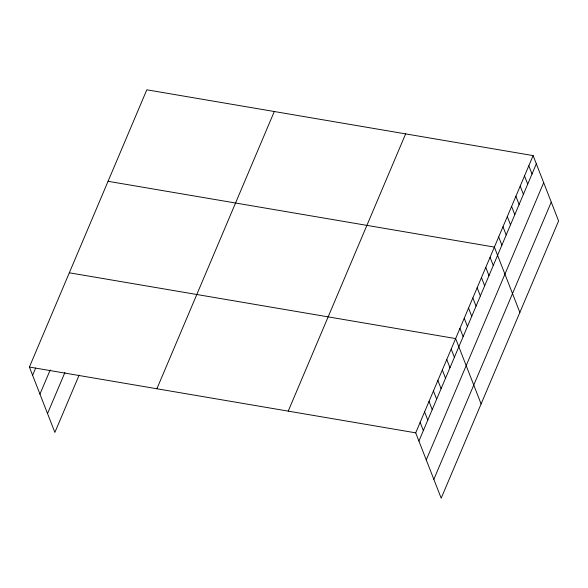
<?xml version="1.0" encoding="UTF-8"?>
<svg xmlns="http://www.w3.org/2000/svg" width="588" height="588" viewBox="0 0 588 588"><rect width="100%" height="100%" fill="white"/><g stroke="black" fill="none" stroke-linecap="round" stroke-linejoin="round"><path stroke-width="0.88" d="M79.101 375.203L54.875 432.4L29.4 367.052L146.809 89.81L533.125 155.599L558.6 220.948L441.191 498.19L415.709 432.841L533.125 155.599M32.605 375.276L35.677 368.022M39.955 394.129L50.193 369.955M47.525 413.555L64.93 372.461M156.886 388.764L274.295 111.522M288.23 411.13L405.639 133.888M418.913 441.059L536.33 163.817M426.263 459.912L543.68 182.67M433.841 479.338L551.25 202.096M108.067 181.302L494.376 247.085L519.858 312.434M69.318 272.795L455.634 338.578L481.109 403.927M29.4 367.052L415.709 432.841M528.818 165.765L532.022 173.982M524.511 175.93L527.715 184.147M520.204 186.095L523.408 194.312M515.904 196.26L519.108 204.477M511.597 206.425L514.801 214.642M507.29 216.59L510.494 224.807M502.983 226.755L506.195 234.972M498.683 236.92L501.887 245.137M490.069 257.25L493.273 265.475M485.769 267.415L488.973 275.64M481.462 277.58L484.666 285.805M477.155 287.745L480.359 295.97M472.848 297.918L476.052 306.135M468.548 308.083L471.752 316.3M464.241 318.248L467.445 326.465M459.934 328.413L463.138 336.63M451.194 349.051L454.399 357.269M446.762 359.525L449.967 367.743M442.323 369.999L445.528 378.216M437.891 380.473L441.096 388.69M433.452 390.946L436.656 399.164M429.02 401.42L432.224 409.638M424.58 411.894L427.785 420.111M420.148 422.368L423.353 430.585"/></g></svg>
